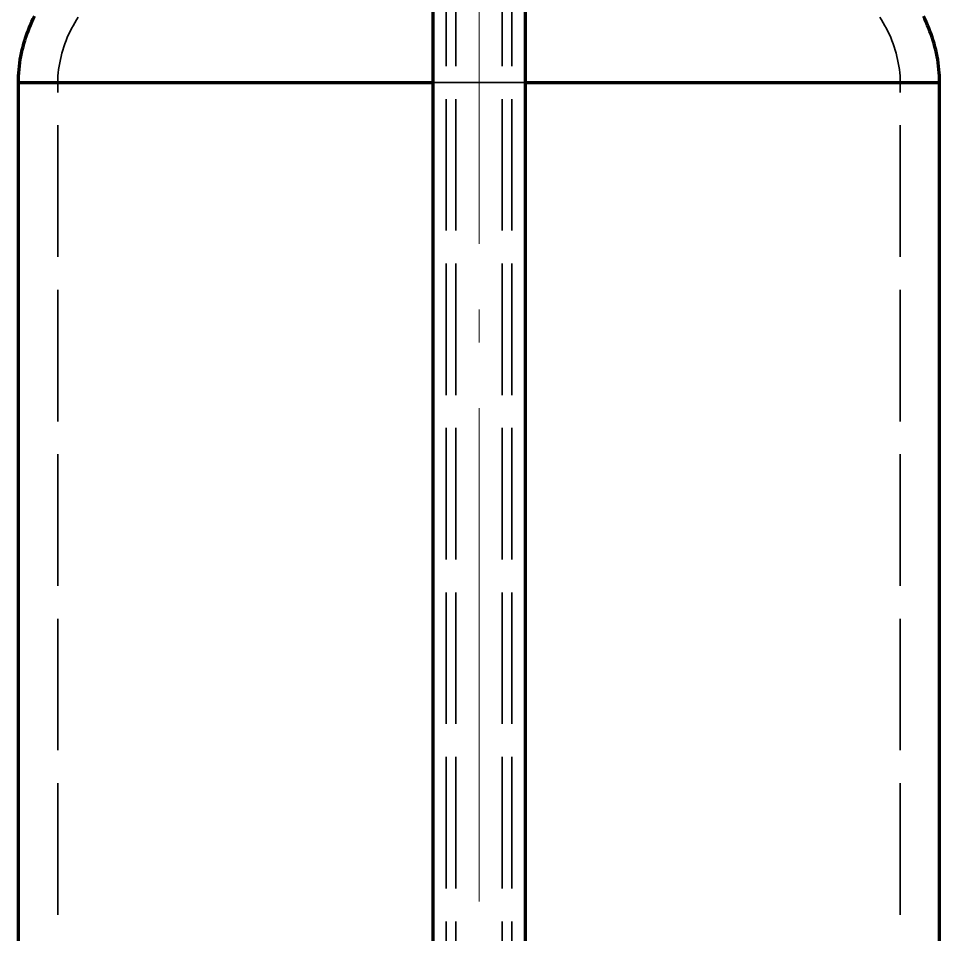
# Model space of a CAD drawing. Header units: millimetres. Extents: x 0 to 2208, y 0 to 420.
# Drawn here: x 179.13 to 207.13, y 202.4 to 230.25 of the extents above; entities that cross this region are included whole.
import ezdxf

# ---------------------------------------------------------------- set-up
doc = ezdxf.new("R2010")
doc.units = ezdxf.units.MM
doc.linetypes.add('IRAM-E-TRAZOS', pattern=[5, 4, -1])
doc.linetypes.add('IRAM-F-TRAZO-PUNTO', pattern=[20, 15, -2, 1, -2])
for name, color, linetype, lineweight in [('01-VISIBLE', 7, 'CONTINUOUS', 70), ('02-OCULTA', 4, 'IRAM-E-TRAZOS', 35), ('03-EJE', 1, 'IRAM-F-TRAZO-PUNTO', 18)]:
    doc.layers.add(name, color=color, linetype=linetype, lineweight=lineweight)

msp = doc.modelspace()

# ---------------------------------------------------------------- linework, layer by layer
at = {"layer": '01-VISIBLE'}
for p, q in [((191.727, 234.346), (191.727, 186.68)), ((194.527, 234.346), (194.527, 186.68)), ((179.127, 179.538), (179.127, 228.3)), ((207.127, 200.434), (207.127, 228.3))]:
    msp.add_line(p, q, dxfattribs=at)
for points in [[(179.127, 228.3), (179.128, 228.4), (179.132, 228.5), (179.137, 228.6), (179.146, 228.7), (179.156, 228.799), (179.169, 228.898), (179.184, 228.997), (179.202, 229.096), (179.222, 229.194), (179.244, 229.291), (179.268, 229.388), (179.294, 229.485), (179.322, 229.581), (179.352, 229.676), (179.385, 229.771), (179.419, 229.864), (179.455, 229.958), (179.493, 230.05), (179.533, 230.142), (179.575, 230.233), (179.618, 230.323)], [(207.127, 228.3), (207.126, 228.4), (207.122, 228.5), (207.117, 228.6), (207.108, 228.7), (207.098, 228.799), (207.085, 228.898), (207.07, 228.997), (207.052, 229.096), (207.032, 229.194), (207.01, 229.291), (206.986, 229.388), (206.96, 229.485), (206.932, 229.581), (206.902, 229.676), (206.869, 229.771), (206.835, 229.864), (206.799, 229.958), (206.761, 230.05), (206.721, 230.142), (206.679, 230.233), (206.636, 230.323)], [(179.127, 228.3), (179.227, 228.3), (179.327, 228.3), (179.427, 228.3), (179.527, 228.3), (179.627, 228.3), (179.727, 228.3), (179.827, 228.3), (179.927, 228.3), (180.027, 228.3), (180.127, 228.3), (180.227, 228.3), (180.327, 228.3), (180.427, 228.3), (180.527, 228.3), (180.627, 228.3), (180.727, 228.3), (180.827, 228.3), (180.927, 228.3), (181.027, 228.3), (181.127, 228.3), (181.227, 228.3), (181.327, 228.3), (181.427, 228.3), (181.527, 228.3), (181.627, 228.3), (181.727, 228.3), (181.827, 228.3), (181.927, 228.3), (182.027, 228.3), (182.127, 228.3), (182.227, 228.3), (182.327, 228.3), (182.427, 228.3), (182.527, 228.3), (182.627, 228.3), (182.727, 228.3), (182.827, 228.3), (182.927, 228.3), (183.027, 228.3), (183.127, 228.3), (183.227, 228.3), (183.327, 228.3), (183.427, 228.3), (183.527, 228.3), (183.627, 228.3), (183.727, 228.3), (183.827, 228.3), (183.927, 228.3), (184.027, 228.3), (184.127, 228.3), (184.227, 228.3), (184.327, 228.3), (184.427, 228.3), (184.527, 228.3), (184.627, 228.3), (184.727, 228.3), (184.827, 228.3), (184.927, 228.3), (185.027, 228.3), (185.127, 228.3), (185.227, 228.3), (185.327, 228.3), (185.427, 228.3), (185.527, 228.3), (185.627, 228.3), (185.727, 228.3), (185.827, 228.3), (185.927, 228.3), (186.027, 228.3), (186.127, 228.3), (186.227, 228.3), (186.327, 228.3), (186.427, 228.3), (186.527, 228.3), (186.627, 228.3), (186.727, 228.3), (186.827, 228.3), (186.927, 228.3), (187.027, 228.3), (187.127, 228.3), (187.227, 228.3), (187.327, 228.3), (187.427, 228.3), (187.527, 228.3), (187.627, 228.3), (187.727, 228.3), (187.827, 228.3), (187.927, 228.3), (188.027, 228.3), (188.127, 228.3), (188.227, 228.3), (188.327, 228.3), (188.427, 228.3), (188.527, 228.3), (188.627, 228.3), (188.727, 228.3), (188.827, 228.3), (188.927, 228.3), (189.027, 228.3), (189.127, 228.3), (189.227, 228.3), (189.327, 228.3), (189.427, 228.3), (189.527, 228.3), (189.627, 228.3), (189.727, 228.3), (189.827, 228.3), (189.927, 228.3), (190.027, 228.3), (190.127, 228.3), (190.227, 228.3), (190.327, 228.3), (190.427, 228.3), (190.527, 228.3), (190.627, 228.3), (190.727, 228.3), (190.827, 228.3), (190.927, 228.3), (191.027, 228.3), (191.127, 228.3), (191.227, 228.3), (191.327, 228.3), (191.427, 228.3), (191.527, 228.3), (191.627, 228.3), (191.727, 228.3)], [(194.527, 228.3), (194.627, 228.3), (194.727, 228.3), (194.827, 228.3), (194.927, 228.3), (195.027, 228.3), (195.127, 228.3), (195.227, 228.3), (195.327, 228.3), (195.427, 228.3), (195.527, 228.3), (195.627, 228.3), (195.727, 228.3), (195.827, 228.3), (195.927, 228.3), (196.027, 228.3), (196.127, 228.3), (196.227, 228.3), (196.327, 228.3), (196.427, 228.3), (196.527, 228.3), (196.627, 228.3), (196.727, 228.3), (196.827, 228.3), (196.927, 228.3), (197.027, 228.3), (197.127, 228.3), (197.227, 228.3), (197.327, 228.3), (197.427, 228.3), (197.527, 228.3), (197.627, 228.3), (197.727, 228.3), (197.827, 228.3), (197.927, 228.3), (198.027, 228.3), (198.127, 228.3), (198.227, 228.3), (198.327, 228.3), (198.427, 228.3), (198.527, 228.3), (198.627, 228.3), (198.727, 228.3), (198.827, 228.3), (198.927, 228.3), (199.027, 228.3), (199.127, 228.3), (199.227, 228.3), (199.327, 228.3), (199.427, 228.3), (199.527, 228.3), (199.627, 228.3), (199.727, 228.3), (199.827, 228.3), (199.927, 228.3), (200.027, 228.3), (200.127, 228.3), (200.227, 228.3), (200.327, 228.3), (200.427, 228.3), (200.527, 228.3), (200.627, 228.3), (200.727, 228.3), (200.827, 228.3), (200.927, 228.3), (201.027, 228.3), (201.127, 228.3), (201.227, 228.3), (201.327, 228.3), (201.427, 228.3), (201.527, 228.3), (201.627, 228.3), (201.727, 228.3), (201.827, 228.3), (201.927, 228.3), (202.027, 228.3), (202.127, 228.3), (202.227, 228.3), (202.327, 228.3), (202.427, 228.3), (202.527, 228.3), (202.627, 228.3), (202.727, 228.3), (202.827, 228.3), (202.927, 228.3), (203.027, 228.3), (203.127, 228.3), (203.227, 228.3), (203.327, 228.3), (203.427, 228.3), (203.527, 228.3), (203.627, 228.3), (203.727, 228.3), (203.827, 228.3), (203.927, 228.3), (204.027, 228.3), (204.127, 228.3), (204.227, 228.3), (204.327, 228.3), (204.427, 228.3), (204.527, 228.3), (204.627, 228.3), (204.727, 228.3), (204.827, 228.3), (204.927, 228.3), (205.027, 228.3), (205.127, 228.3), (205.227, 228.3), (205.327, 228.3), (205.427, 228.3), (205.527, 228.3), (205.627, 228.3), (205.727, 228.3), (205.827, 228.3), (205.927, 228.3), (206.027, 228.3), (206.127, 228.3), (206.227, 228.3), (206.327, 228.3), (206.427, 228.3), (206.527, 228.3), (206.627, 228.3), (206.727, 228.3), (206.827, 228.3), (206.927, 228.3), (207.027, 228.3), (207.127, 228.3)]]:
    msp.add_lwpolyline(points, dxfattribs=at)
at = {"layer": '02-OCULTA'}
for p, q in [((192.127, 108.8), (192.127, 238.116)), ((192.427, 108.8), (192.427, 238.116)), ((193.827, 108.8), (193.827, 238.116)), ((194.127, 108.8), (194.127, 238.116)), ((180.327, 118), (180.327, 228.3)), ((205.927, 118), (205.927, 228.3))]:
    msp.add_line(p, q, dxfattribs=at)
for points in [[(180.941, 230.288), (180.888, 230.203), (180.837, 230.116), (180.788, 230.029), (180.741, 229.94), (180.696, 229.85), (180.652, 229.76), (180.612, 229.668), (180.574, 229.575), (180.539, 229.481), (180.507, 229.385), (180.478, 229.289), (180.451, 229.192), (180.427, 229.095), (180.404, 228.997), (180.382, 228.899), (180.363, 228.8), (180.347, 228.701), (180.336, 228.601), (180.33, 228.501), (180.328, 228.401), (180.327, 228.3)], [(205.313, 230.288), (205.366, 230.203), (205.417, 230.116), (205.466, 230.029), (205.513, 229.94), (205.558, 229.85), (205.602, 229.76), (205.642, 229.668), (205.68, 229.575), (205.715, 229.481), (205.747, 229.385), (205.776, 229.289), (205.803, 229.192), (205.827, 229.095), (205.85, 228.997), (205.872, 228.899), (205.891, 228.8), (205.907, 228.701), (205.918, 228.601), (205.924, 228.501), (205.926, 228.401), (205.927, 228.3)], [(193.127, 228.3), (193.027, 228.3), (192.927, 228.3), (192.827, 228.3), (192.727, 228.3), (192.627, 228.3), (192.527, 228.3), (192.427, 228.3), (192.327, 228.3), (192.227, 228.3), (192.127, 228.3), (192.027, 228.3), (191.927, 228.3), (191.827, 228.3), (191.727, 228.3), (191.627, 228.3), (191.527, 228.3), (191.427, 228.3), (191.327, 228.3), (191.227, 228.3), (191.127, 228.3), (191.027, 228.3), (190.927, 228.3), (190.827, 228.3), (190.727, 228.3), (190.627, 228.3), (190.527, 228.3), (190.427, 228.3), (190.327, 228.3), (190.227, 228.3), (190.127, 228.3), (190.027, 228.3), (189.927, 228.3), (189.827, 228.3), (189.727, 228.3), (189.627, 228.3), (189.527, 228.3), (189.427, 228.3), (189.327, 228.3), (189.227, 228.3), (189.127, 228.3), (189.027, 228.3), (188.927, 228.3), (188.827, 228.3), (188.727, 228.3), (188.627, 228.3), (188.527, 228.3), (188.427, 228.3), (188.327, 228.3), (188.227, 228.3), (188.127, 228.3), (188.027, 228.3), (187.927, 228.3), (187.827, 228.3), (187.727, 228.3), (187.627, 228.3), (187.527, 228.3), (187.427, 228.3), (187.327, 228.3), (187.227, 228.3), (187.127, 228.3), (187.027, 228.3), (186.927, 228.3), (186.827, 228.3), (186.727, 228.3), (186.627, 228.3), (186.527, 228.3), (186.427, 228.3), (186.327, 228.3), (186.227, 228.3), (186.127, 228.3), (186.027, 228.3), (185.927, 228.3), (185.827, 228.3), (185.727, 228.3), (185.627, 228.3), (185.527, 228.3), (185.427, 228.3), (185.327, 228.3), (185.227, 228.3), (185.127, 228.3), (185.027, 228.3), (184.927, 228.3), (184.827, 228.3), (184.727, 228.3), (184.627, 228.3), (184.527, 228.3), (184.427, 228.3), (184.327, 228.3), (184.227, 228.3), (184.127, 228.3), (184.027, 228.3), (183.927, 228.3), (183.827, 228.3), (183.727, 228.3), (183.627, 228.3), (183.527, 228.3), (183.427, 228.3), (183.327, 228.3), (183.227, 228.3), (183.127, 228.3), (183.027, 228.3), (182.927, 228.3), (182.827, 228.3), (182.727, 228.3), (182.627, 228.3), (182.527, 228.3), (182.427, 228.3), (182.327, 228.3), (182.227, 228.3), (182.127, 228.3), (182.027, 228.3), (181.927, 228.3), (181.827, 228.3), (181.727, 228.3), (181.627, 228.3), (181.527, 228.3), (181.427, 228.3), (181.327, 228.3), (181.227, 228.3), (181.127, 228.3), (181.027, 228.3), (180.927, 228.3), (180.827, 228.3), (180.727, 228.3), (180.627, 228.3), (180.527, 228.3), (180.427, 228.3), (180.327, 228.3), (180.227, 228.3), (180.127, 228.3), (180.027, 228.3), (179.927, 228.3), (179.827, 228.3), (179.727, 228.3), (179.627, 228.3), (179.527, 228.3), (179.427, 228.3), (179.327, 228.3), (179.227, 228.3), (179.127, 228.3)], [(193.127, 228.3), (193.027, 228.3), (192.927, 228.3), (192.827, 228.3), (192.727, 228.3), (192.627, 228.3), (192.527, 228.3), (192.427, 228.3), (192.327, 228.3), (192.227, 228.3), (192.127, 228.3), (192.027, 228.3), (191.927, 228.3), (191.827, 228.3), (191.727, 228.3), (191.627, 228.3), (191.527, 228.3), (191.427, 228.3), (191.327, 228.3), (191.227, 228.3), (191.127, 228.3), (191.027, 228.3), (190.927, 228.3), (190.827, 228.3), (190.727, 228.3), (190.627, 228.3), (190.527, 228.3), (190.427, 228.3), (190.327, 228.3), (190.227, 228.3), (190.127, 228.3), (190.027, 228.3), (189.927, 228.3), (189.827, 228.3), (189.727, 228.3), (189.627, 228.3), (189.527, 228.3), (189.427, 228.3), (189.327, 228.3), (189.227, 228.3), (189.127, 228.3), (189.027, 228.3), (188.927, 228.3), (188.827, 228.3), (188.727, 228.3), (188.627, 228.3), (188.527, 228.3), (188.427, 228.3), (188.327, 228.3), (188.227, 228.3), (188.127, 228.3), (188.027, 228.3), (187.927, 228.3), (187.827, 228.3), (187.727, 228.3), (187.627, 228.3), (187.527, 228.3), (187.427, 228.3), (187.327, 228.3), (187.227, 228.3), (187.127, 228.3), (187.027, 228.3), (186.927, 228.3), (186.827, 228.3), (186.727, 228.3), (186.627, 228.3), (186.527, 228.3), (186.427, 228.3), (186.327, 228.3), (186.227, 228.3), (186.127, 228.3), (186.027, 228.3), (185.927, 228.3), (185.827, 228.3), (185.727, 228.3), (185.627, 228.3), (185.527, 228.3), (185.427, 228.3), (185.327, 228.3), (185.227, 228.3), (185.127, 228.3), (185.027, 228.3), (184.927, 228.3), (184.827, 228.3), (184.727, 228.3), (184.627, 228.3), (184.527, 228.3), (184.427, 228.3), (184.327, 228.3), (184.227, 228.3), (184.127, 228.3), (184.027, 228.3), (183.927, 228.3), (183.827, 228.3), (183.727, 228.3), (183.627, 228.3), (183.527, 228.3), (183.427, 228.3), (183.327, 228.3), (183.227, 228.3), (183.127, 228.3), (183.027, 228.3), (182.927, 228.3), (182.827, 228.3), (182.727, 228.3), (182.627, 228.3), (182.527, 228.3), (182.427, 228.3), (182.327, 228.3), (182.227, 228.3), (182.127, 228.3), (182.027, 228.3), (181.927, 228.3), (181.827, 228.3), (181.727, 228.3), (181.627, 228.3), (181.527, 228.3), (181.427, 228.3), (181.327, 228.3), (181.227, 228.3), (181.127, 228.3), (181.027, 228.3), (180.927, 228.3), (180.827, 228.3), (180.727, 228.3), (180.627, 228.3), (180.527, 228.3), (180.427, 228.3), (180.327, 228.3)], [(180.327, 228.3), (180.427, 228.3), (180.527, 228.3), (180.627, 228.3), (180.727, 228.3), (180.827, 228.3), (180.927, 228.3), (181.027, 228.3), (181.127, 228.3), (181.227, 228.3), (181.327, 228.3), (181.427, 228.3), (181.527, 228.3), (181.627, 228.3), (181.727, 228.3), (181.827, 228.3), (181.927, 228.3), (182.027, 228.3), (182.127, 228.3), (182.227, 228.3), (182.327, 228.3), (182.427, 228.3), (182.527, 228.3), (182.627, 228.3), (182.727, 228.3), (182.827, 228.3), (182.927, 228.3), (183.027, 228.3), (183.127, 228.3), (183.227, 228.3), (183.327, 228.3), (183.427, 228.3), (183.527, 228.3), (183.627, 228.3), (183.727, 228.3), (183.827, 228.3), (183.927, 228.3), (184.027, 228.3), (184.127, 228.3), (184.227, 228.3), (184.327, 228.3), (184.427, 228.3), (184.527, 228.3), (184.627, 228.3), (184.727, 228.3), (184.827, 228.3), (184.927, 228.3), (185.027, 228.3), (185.127, 228.3), (185.227, 228.3), (185.327, 228.3), (185.427, 228.3), (185.527, 228.3), (185.627, 228.3), (185.727, 228.3), (185.827, 228.3), (185.927, 228.3), (186.027, 228.3), (186.127, 228.3), (186.227, 228.3), (186.327, 228.3), (186.427, 228.3), (186.527, 228.3), (186.627, 228.3), (186.727, 228.3), (186.827, 228.3), (186.927, 228.3), (187.027, 228.3), (187.127, 228.3), (187.227, 228.3), (187.327, 228.3), (187.427, 228.3), (187.527, 228.3), (187.627, 228.3), (187.727, 228.3), (187.827, 228.3), (187.927, 228.3), (188.027, 228.3), (188.127, 228.3), (188.227, 228.3), (188.327, 228.3), (188.427, 228.3), (188.527, 228.3), (188.627, 228.3), (188.727, 228.3), (188.827, 228.3), (188.927, 228.3), (189.027, 228.3), (189.127, 228.3), (189.227, 228.3), (189.327, 228.3), (189.427, 228.3), (189.527, 228.3), (189.627, 228.3), (189.727, 228.3), (189.827, 228.3), (189.927, 228.3), (190.027, 228.3), (190.127, 228.3), (190.227, 228.3), (190.327, 228.3), (190.427, 228.3), (190.527, 228.3), (190.627, 228.3), (190.727, 228.3), (190.827, 228.3), (190.927, 228.3), (191.027, 228.3), (191.127, 228.3), (191.227, 228.3), (191.327, 228.3), (191.427, 228.3), (191.527, 228.3), (191.627, 228.3), (191.727, 228.3), (191.827, 228.3), (191.927, 228.3), (192.027, 228.3), (192.127, 228.3), (192.227, 228.3), (192.327, 228.3), (192.427, 228.3), (192.527, 228.3), (192.627, 228.3), (192.727, 228.3), (192.827, 228.3), (192.927, 228.3), (193.027, 228.3), (193.127, 228.3), (193.227, 228.3), (193.327, 228.3), (193.427, 228.3), (193.527, 228.3), (193.627, 228.3), (193.727, 228.3), (193.827, 228.3), (193.927, 228.3), (194.027, 228.3), (194.127, 228.3), (194.227, 228.3), (194.327, 228.3), (194.427, 228.3), (194.527, 228.3), (194.627, 228.3), (194.727, 228.3), (194.827, 228.3), (194.927, 228.3), (195.027, 228.3), (195.127, 228.3), (195.227, 228.3), (195.327, 228.3), (195.427, 228.3), (195.527, 228.3), (195.627, 228.3), (195.727, 228.3), (195.827, 228.3), (195.927, 228.3), (196.027, 228.3), (196.127, 228.3), (196.227, 228.3), (196.327, 228.3), (196.427, 228.3), (196.527, 228.3), (196.627, 228.3), (196.727, 228.3), (196.827, 228.3), (196.927, 228.3), (197.027, 228.3), (197.127, 228.3), (197.227, 228.3), (197.327, 228.3), (197.427, 228.3), (197.527, 228.3), (197.627, 228.3), (197.727, 228.3), (197.827, 228.3), (197.927, 228.3), (198.027, 228.3), (198.127, 228.3), (198.227, 228.3), (198.327, 228.3), (198.427, 228.3), (198.527, 228.3), (198.627, 228.3), (198.727, 228.3), (198.827, 228.3), (198.927, 228.3), (199.027, 228.3), (199.127, 228.3), (199.227, 228.3), (199.327, 228.3), (199.427, 228.3), (199.527, 228.3), (199.627, 228.3), (199.727, 228.3), (199.827, 228.3), (199.927, 228.3), (200.027, 228.3), (200.127, 228.3), (200.227, 228.3), (200.327, 228.3), (200.427, 228.3), (200.527, 228.3), (200.627, 228.3), (200.727, 228.3), (200.827, 228.3), (200.927, 228.3), (201.027, 228.3), (201.127, 228.3), (201.227, 228.3), (201.327, 228.3), (201.427, 228.3), (201.527, 228.3), (201.627, 228.3), (201.727, 228.3), (201.827, 228.3), (201.927, 228.3), (202.027, 228.3), (202.127, 228.3), (202.227, 228.3), (202.327, 228.3), (202.427, 228.3), (202.527, 228.3), (202.627, 228.3), (202.727, 228.3), (202.827, 228.3), (202.927, 228.3), (203.027, 228.3), (203.127, 228.3), (203.227, 228.3), (203.327, 228.3), (203.427, 228.3), (203.527, 228.3), (203.627, 228.3), (203.727, 228.3), (203.827, 228.3), (203.927, 228.3), (204.027, 228.3), (204.127, 228.3), (204.227, 228.3), (204.327, 228.3), (204.427, 228.3), (204.527, 228.3), (204.627, 228.3), (204.727, 228.3), (204.827, 228.3), (204.927, 228.3), (205.027, 228.3), (205.127, 228.3), (205.227, 228.3), (205.327, 228.3), (205.427, 228.3), (205.527, 228.3), (205.627, 228.3), (205.727, 228.3), (205.827, 228.3), (205.927, 228.3)], [(191.727, 228.3), (191.831, 228.3), (191.934, 228.3), (192.038, 228.3), (192.142, 228.3), (192.246, 228.3), (192.349, 228.3), (192.453, 228.3), (192.557, 228.3), (192.66, 228.3), (192.764, 228.3), (192.868, 228.3), (192.971, 228.3), (193.075, 228.3), (193.179, 228.3), (193.283, 228.3), (193.386, 228.3), (193.49, 228.3), (193.594, 228.3), (193.697, 228.3), (193.801, 228.3), (193.905, 228.3), (194.008, 228.3), (194.112, 228.3), (194.216, 228.3), (194.32, 228.3), (194.423, 228.3), (194.527, 228.3)], [(207.127, 228.3), (207.026, 228.3), (206.926, 228.3), (206.825, 228.3), (206.724, 228.3), (206.623, 228.3), (206.523, 228.3), (206.422, 228.3), (206.321, 228.3), (206.221, 228.3), (206.12, 228.3), (206.019, 228.3), (205.918, 228.3), (205.818, 228.3), (205.717, 228.3), (205.616, 228.3), (205.515, 228.3), (205.415, 228.3), (205.314, 228.3), (205.213, 228.3), (205.113, 228.3), (205.012, 228.3), (204.911, 228.3), (204.81, 228.3), (204.71, 228.3), (204.609, 228.3), (204.508, 228.3), (204.408, 228.3), (204.307, 228.3), (204.206, 228.3), (204.105, 228.3), (204.005, 228.3), (203.904, 228.3), (203.803, 228.3), (203.703, 228.3), (203.602, 228.3), (203.501, 228.3), (203.4, 228.3), (203.3, 228.3), (203.199, 228.3), (203.098, 228.3), (202.998, 228.3), (202.897, 228.3), (202.796, 228.3), (202.695, 228.3), (202.595, 228.3), (202.494, 228.3), (202.393, 228.3), (202.292, 228.3), (202.192, 228.3), (202.091, 228.3), (201.99, 228.3), (201.89, 228.3), (201.789, 228.3), (201.688, 228.3), (201.587, 228.3), (201.487, 228.3), (201.386, 228.3), (201.285, 228.3), (201.185, 228.3), (201.084, 228.3), (200.983, 228.3), (200.882, 228.3), (200.782, 228.3), (200.681, 228.3), (200.58, 228.3), (200.48, 228.3), (200.379, 228.3), (200.278, 228.3), (200.177, 228.3), (200.077, 228.3), (199.976, 228.3), (199.875, 228.3), (199.774, 228.3), (199.674, 228.3), (199.573, 228.3), (199.472, 228.3), (199.372, 228.3), (199.271, 228.3), (199.17, 228.3), (199.069, 228.3), (198.969, 228.3), (198.868, 228.3), (198.767, 228.3), (198.667, 228.3), (198.566, 228.3), (198.465, 228.3), (198.364, 228.3), (198.264, 228.3), (198.163, 228.3), (198.062, 228.3), (197.962, 228.3), (197.861, 228.3), (197.76, 228.3), (197.659, 228.3), (197.559, 228.3), (197.458, 228.3), (197.357, 228.3), (197.256, 228.3), (197.156, 228.3), (197.055, 228.3), (196.954, 228.3), (196.854, 228.3), (196.753, 228.3), (196.652, 228.3), (196.551, 228.3), (196.451, 228.3), (196.35, 228.3), (196.249, 228.3), (196.149, 228.3), (196.048, 228.3), (195.947, 228.3), (195.846, 228.3), (195.746, 228.3), (195.645, 228.3), (195.544, 228.3), (195.444, 228.3), (195.343, 228.3), (195.242, 228.3), (195.141, 228.3), (195.041, 228.3), (194.94, 228.3), (194.839, 228.3), (194.739, 228.3), (194.638, 228.3), (194.537, 228.3), (194.436, 228.3), (194.336, 228.3), (194.235, 228.3), (194.134, 228.3), (194.033, 228.3), (193.933, 228.3), (193.832, 228.3), (193.731, 228.3), (193.631, 228.3), (193.53, 228.3), (193.429, 228.3), (193.328, 228.3), (193.228, 228.3), (193.127, 228.3)], [(205.927, 228.3), (205.826, 228.3), (205.725, 228.3), (205.625, 228.3), (205.524, 228.3), (205.423, 228.3), (205.322, 228.3), (205.221, 228.3), (205.121, 228.3), (205.02, 228.3), (204.919, 228.3), (204.818, 228.3), (204.718, 228.3), (204.617, 228.3), (204.516, 228.3), (204.415, 228.3), (204.314, 228.3), (204.214, 228.3), (204.113, 228.3), (204.012, 228.3), (203.911, 228.3), (203.81, 228.3), (203.71, 228.3), (203.609, 228.3), (203.508, 228.3), (203.407, 228.3), (203.307, 228.3), (203.206, 228.3), (203.105, 228.3), (203.004, 228.3), (202.903, 228.3), (202.803, 228.3), (202.702, 228.3), (202.601, 228.3), (202.5, 228.3), (202.399, 228.3), (202.299, 228.3), (202.198, 228.3), (202.097, 228.3), (201.996, 228.3), (201.896, 228.3), (201.795, 228.3), (201.694, 228.3), (201.593, 228.3), (201.492, 228.3), (201.392, 228.3), (201.291, 228.3), (201.19, 228.3), (201.089, 228.3), (200.988, 228.3), (200.888, 228.3), (200.787, 228.3), (200.686, 228.3), (200.585, 228.3), (200.484, 228.3), (200.384, 228.3), (200.283, 228.3), (200.182, 228.3), (200.081, 228.3), (199.981, 228.3), (199.88, 228.3), (199.779, 228.3), (199.678, 228.3), (199.577, 228.3), (199.477, 228.3), (199.376, 228.3), (199.275, 228.3), (199.174, 228.3), (199.073, 228.3), (198.973, 228.3), (198.872, 228.3), (198.771, 228.3), (198.67, 228.3), (198.57, 228.3), (198.469, 228.3), (198.368, 228.3), (198.267, 228.3), (198.166, 228.3), (198.066, 228.3), (197.965, 228.3), (197.864, 228.3), (197.763, 228.3), (197.662, 228.3), (197.562, 228.3), (197.461, 228.3), (197.36, 228.3), (197.259, 228.3), (197.158, 228.3), (197.058, 228.3), (196.957, 228.3), (196.856, 228.3), (196.755, 228.3), (196.655, 228.3), (196.554, 228.3), (196.453, 228.3), (196.352, 228.3), (196.251, 228.3), (196.151, 228.3), (196.05, 228.3), (195.949, 228.3), (195.848, 228.3), (195.747, 228.3), (195.647, 228.3), (195.546, 228.3), (195.445, 228.3), (195.344, 228.3), (195.244, 228.3), (195.143, 228.3), (195.042, 228.3), (194.941, 228.3), (194.84, 228.3), (194.74, 228.3), (194.639, 228.3), (194.538, 228.3), (194.437, 228.3), (194.336, 228.3), (194.236, 228.3), (194.135, 228.3), (194.034, 228.3), (193.933, 228.3), (193.833, 228.3), (193.732, 228.3), (193.631, 228.3), (193.53, 228.3), (193.429, 228.3), (193.329, 228.3), (193.228, 228.3), (193.127, 228.3)]]:
    msp.add_lwpolyline(points, dxfattribs=at)
at = {"layer": '03-EJE'}
msp.add_line((193.127, 103.4), (193.127, 249.918), dxfattribs=at)

doc.saveas('drawing.dxf')
